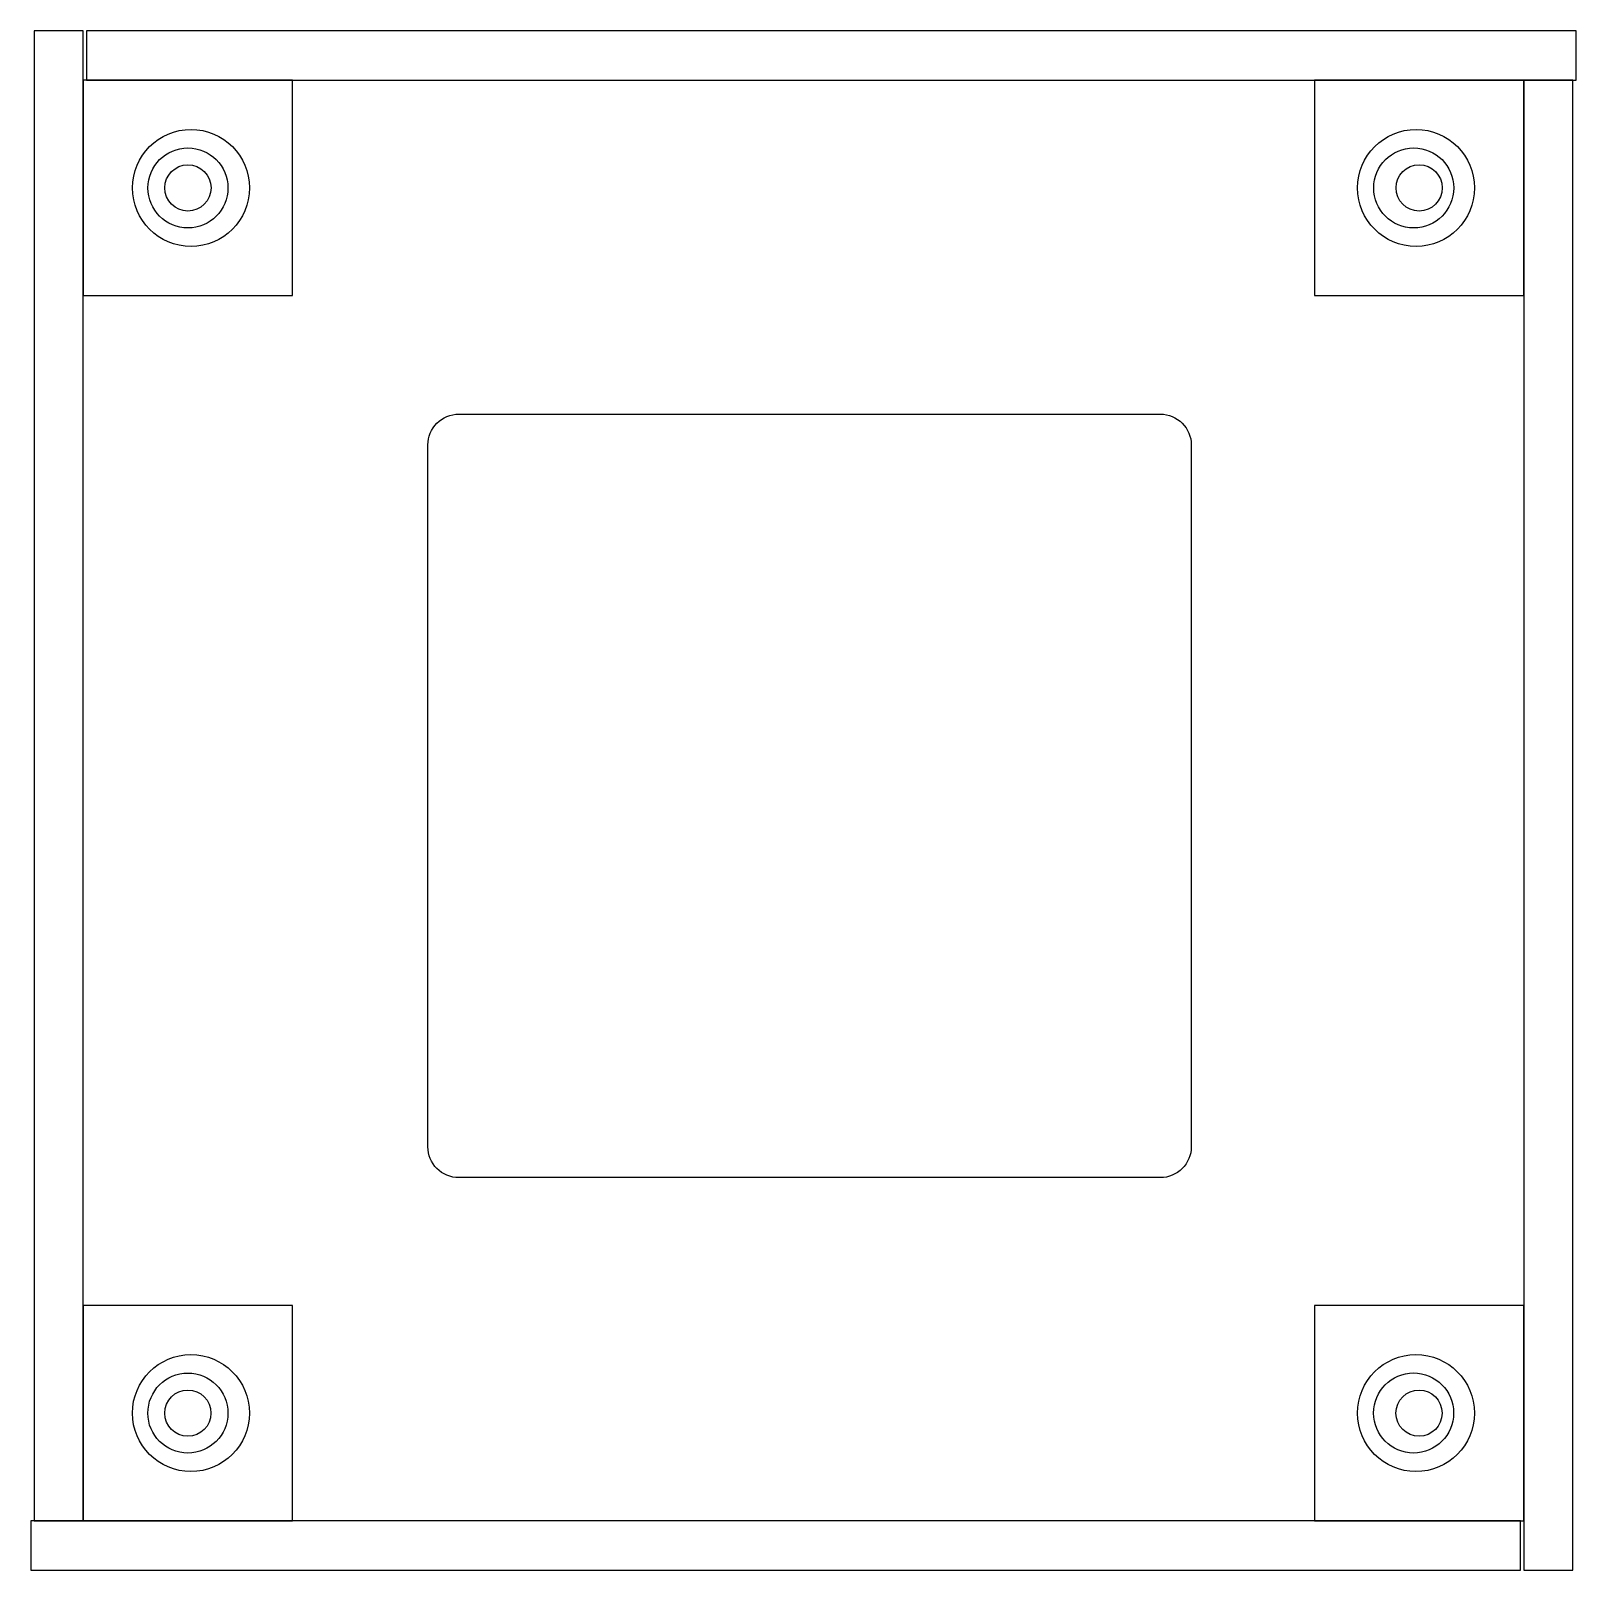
# Model space of a CAD drawing. Header units: millimetres. Extents: x 12.6 to 62.8, y 152.6 to 202.6.
import ezdxf

# ---------------------------------------------------------------- set-up
doc = ezdxf.new("R2010")
doc.units = ezdxf.units.MM
doc.layers.get('0').update_dxf_attribs({"linetype": 'CONTINUOUS'})

msp = doc.modelspace()

# ---------------------------------------------------------------- linework, layer by layer
for points in [[(12.711, 154.19), (14.311, 154.19), (14.311, 202.59), (12.711, 202.59)], [(62.811, 200.99), (62.811, 202.59), (14.411, 202.59), (14.411, 200.99)], [(21.111, 193.99), (21.111, 200.99), (14.311, 200.99), (14.311, 193.99)], [(54.311, 200.99), (54.311, 193.99), (61.111, 193.99), (61.111, 200.99)], [(62.709, 200.99), (61.109, 200.99), (61.109, 152.59), (62.709, 152.59)], [(21.109, 154.19), (21.109, 161.19), (14.309, 161.19), (14.309, 154.19)], [(54.309, 161.19), (54.309, 154.19), (61.109, 154.19), (61.109, 161.19)], [(12.609, 154.19), (12.609, 152.59), (61.009, 152.59), (61.009, 154.19)]]:
    msp.add_lwpolyline(points, close=True)
msp.add_lwpolyline([(26.509, 190.14), (49.309, 190.14, -0.414214), (50.309, 189.14), (50.309, 166.34, -0.414214), (49.309, 165.34), (26.509, 165.34, -0.414214), (25.509, 166.34), (25.509, 189.14, -0.414214)], format="xyb", close=True)
for centre, radius in [((17.811, 197.49), 1.9), ((57.611, 197.49), 1.9), ((17.711, 197.49), 1.3), ((57.536, 197.49), 1.3), ((17.711, 197.49), 0.75), ((57.711, 197.49), 0.75), ((17.809, 157.69), 1.9), ((57.609, 157.69), 1.9), ((17.709, 157.69), 1.3), ((57.531, 157.693), 1.3), ((17.709, 157.69), 0.75), ((57.709, 157.69), 0.75)]:
    msp.add_circle(centre, radius)

doc.saveas('drawing.dxf')
